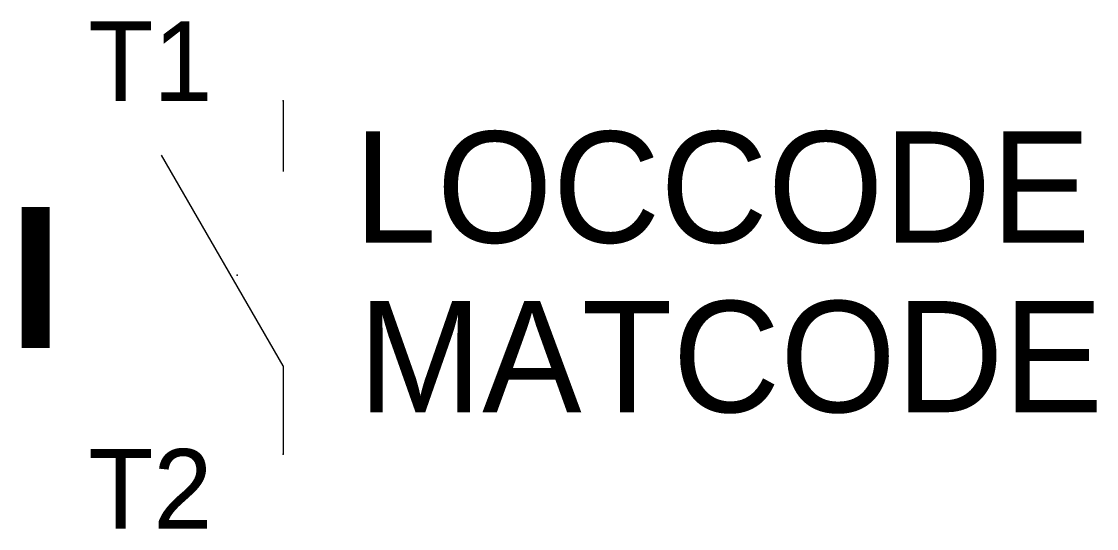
# Model space of a CAD drawing. Extents: x -7.4 to 23, y -7.1 to 7.2.
import ezdxf
from ezdxf.enums import TextEntityAlignment as Align

# ---------------------------------------------------------------- set-up
doc = ezdxf.new("R2010")
doc.units = 0
doc.linetypes.add('DASHED', pattern=[0])
doc.layers.get('0').update_dxf_attribs({"linetype": 'CONTINUOUS'})
for name, color, linetype in [('A', 7, 'CONTINUOUS'), ('C', 6, 'CONTINUOUS'), ('T2', 1, 'CONTINUOUS')]:
    doc.layers.add(name, color=color, linetype=linetype)

msp = doc.modelspace()

# ---------------------------------------------------------------- linework, layer by layer
at = {"color": 0}
for p, q in [((0, 5), (0, 3)), ((0, -2.5), (-3.444, 3.464)), ((0, -2.5), (0, -5))]:
    msp.add_line(p, q, dxfattribs=at)
at = {"color": 0, "linetype": 'CONTINUOUS', "const_width": 0.8}
msp.add_lwpolyline([(-7, -2), (-7, 2)], dxfattribs=at)
at = {"layer": 'A', "color": 0, "linetype": 'DASHED'}
msp.add_point((-1.306, 0.067), dxfattribs=at)
at = {"layer": 'C', "color": 0, "linetype": 'DASHED'}
for p in [(0, 5), (0, -5)]:
    msp.add_point(p, dxfattribs=at)

# ---------------------------------------------------------------- texts
at = {"color": 0, "linetype": 'CONTINUOUS'}
for tag, p in [('LOCCODE', (2, 0.985)), ('MATCODE', (2.119, -3.815))]:
    msp.add_attdef(tag, p, '', height=3.15, dxfattribs=at)
at = {"layer": 'T2', "color": 0, "linetype": 'CONTINUOUS'}
for tag, p in [('T1', (-2, 4.999)), ('T2', (-2, -7.107))]:
    msp.add_attdef(tag, text='', height=2.25, dxfattribs=at).set_placement(p, align=Align.RIGHT)

doc.saveas('drawing.dxf')
